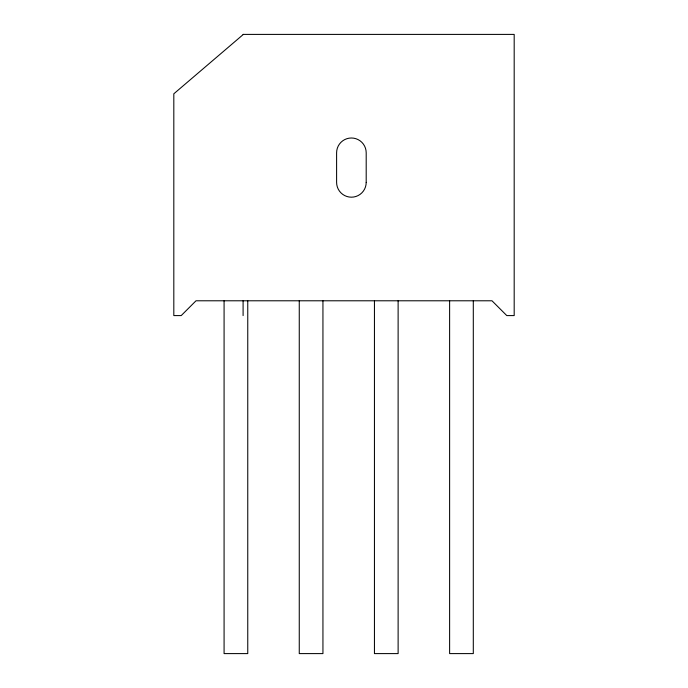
<?xml version="1.0" encoding="UTF-8"?>
<svg xmlns="http://www.w3.org/2000/svg" width="688" height="688" viewBox="0 0 688 688"><rect width="100%" height="100%" fill="white"/><g stroke="black" fill="none" stroke-linecap="round" stroke-linejoin="round"><path stroke-width="1.03" d="M243.363 34.4L173.815 93.8L173.815 315.586L181.211 315.586L196.011 300.785L491.989 300.785L506.789 315.586L514.185 315.586L514.185 34.4L243.096 34.4M473.301 300.785L473.301 653.6L449.617 653.6L449.617 300.785M398.12 300.785L398.12 653.6L374.444 653.6L374.444 300.785M322.939 300.785L322.939 653.6L299.263 653.6L299.263 300.785M247.757 300.785L247.757 653.6L224.082 653.6L224.082 300.785M243.096 300.785L243.096 315.586M366.197 182.389L366.197 152.796A14.801 14.801 0 0 0 351.396 137.996A14.801 14.801 0 0 0 336.604 152.796L336.604 182.389A14.801 14.801 0 0 0 351.396 197.189A14.801 14.801 0 0 0 366.197 182.389"/></g></svg>
